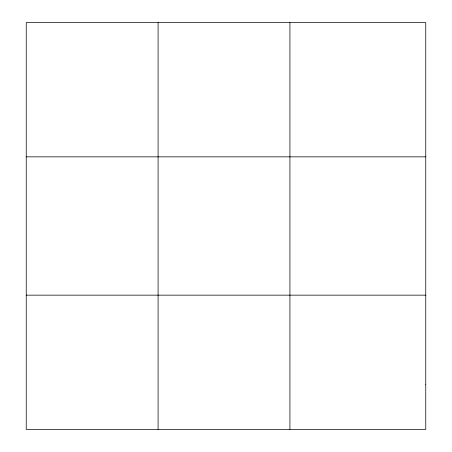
<?xml version="1.0" encoding="UTF-8"?>
<svg xmlns="http://www.w3.org/2000/svg" width="452" height="452" viewBox="0 0 452 452"><rect width="100%" height="100%" fill="white"/><g stroke="black" fill="none" stroke-linecap="round" stroke-linejoin="round"><path stroke-width="0.68" d="M158.081 22.6L158.081 429.4M289.924 22.6L289.924 429.4M26.239 156.844L425.761 156.844M26.239 295.156L425.761 295.156M425.761 384.652L425.761 429.4L26.239 429.4L26.239 22.6L425.761 22.6L425.761 384.652"/></g></svg>
